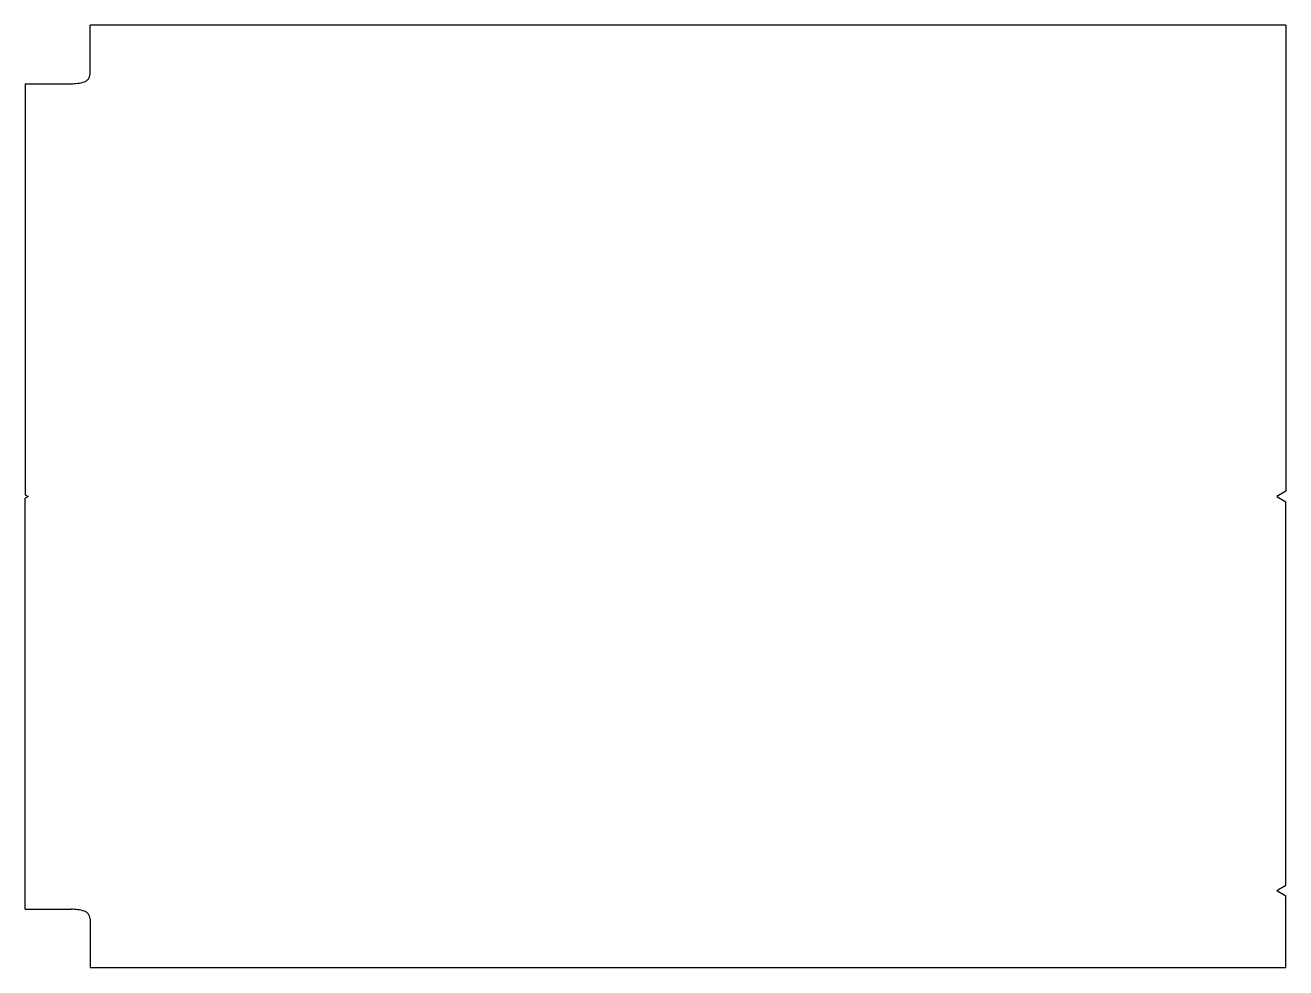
# Model space of a CAD drawing. Extents: x 89 to 1198, y 150 to 979.
import ezdxf

# ---------------------------------------------------------------- set-up
doc = ezdxf.new("R2010")
doc.units = 0
doc.header["$MEASUREMENT"] = 0
doc.layers.get('0').update_dxf_attribs({"linetype": 'CONTINUOUS'})

msp = doc.modelspace()

# ---------------------------------------------------------------- linework, layer by layer
at = {"color": 7}
for p, q in [((146.208252, 936.389068), (146.208252, 979.492065)), ((1198.208252, 979.492065), (146.208252, 979.492065)), ((1198.208252, 979.492065), (1198.208252, 569.610839)), ((89.208252, 927.992065), (89.208252, 566.435424)), ((89.208252, 927.992065), (129.708252, 927.992065)), ((89.208252, 566.435425), (91.708252, 564.992065)), ((1198.208252, 569.61084), (1190.208252, 564.992065)), ((91.708252, 564.992065), (89.208252, 563.548706)), ((89.208252, 201.992065), (89.208252, 563.548706)), ((1190.208252, 564.992065), (1198.208252, 560.373291)), ((1198.208252, 223.11087), (1198.208252, 560.373291)), ((1190.208252, 218.492065), (1198.208252, 223.11087)), ((1190.208252, 218.492065), (1198.208252, 213.87326)), ((1198.208252, 150.492065), (1198.208252, 213.87326)), ((89.208252, 201.992065), (129.708252, 201.992065)), ((146.208252, 193.595062), (146.208252, 150.492065)), ((1198.208252, 150.492065), (146.208252, 150.492065))]:
    msp.add_line(p, q, dxfattribs=at)
for centre, radius, start, end in [((139.208252, 936.389068), 7, 286.731003, 0), ((129.708252, 967.992065), 40, 269.999997, 286.731003), ((129.708252, 161.992065), 40, 73.268997, 90.000003), ((139.208252, 193.595062), 7, 0, 73.268997)]:
    msp.add_arc(centre, radius, start, end, dxfattribs=at)

doc.saveas('drawing.dxf')
